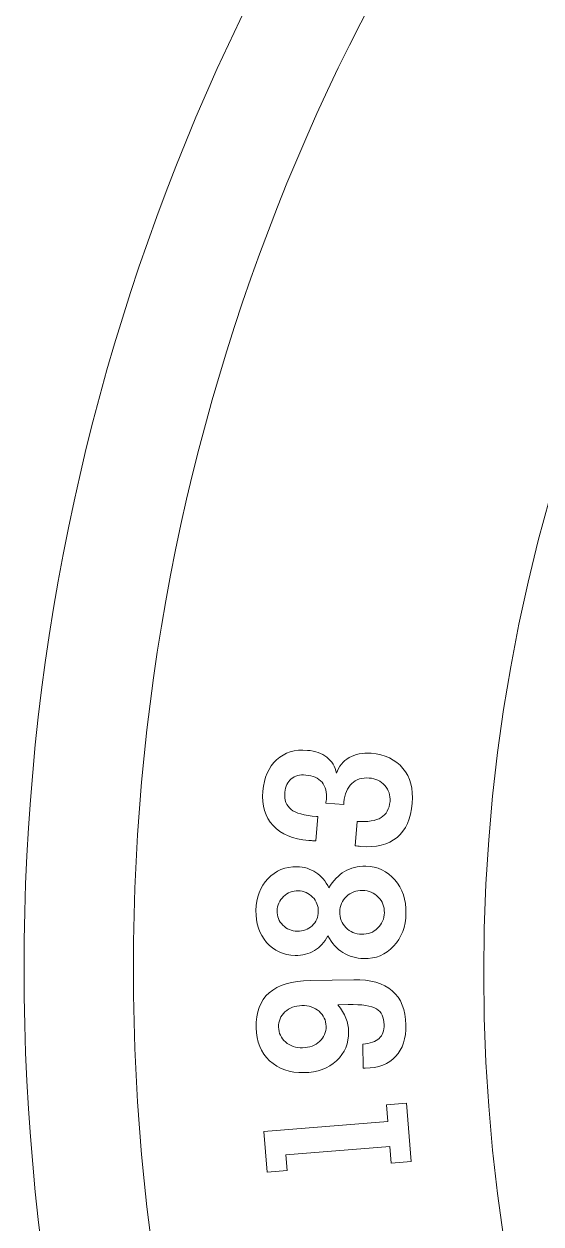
# Model space of a CAD drawing. Header units: millimetres. Extents: x -30 to 30, y -30 to 30.
# Drawn here: x -30 to -22.91, y -3.51 to 12.96 of the extents above; entities that cross this region are included whole.
import ezdxf

# ---------------------------------------------------------------- set-up
doc = ezdxf.new("R2010")
doc.units = ezdxf.units.MM
doc.header["$MEASUREMENT"] = 0
doc.layers.add('Camada 1', color=7, linetype='Continuous')

msp = doc.modelspace()

# ---------------------------------------------------------------- linework, layer by layer
at = {"layer": 'Camada 1', "lineweight": 20}
for points, knots in [([(0, 30), (16.5685, 30), (30, 16.5685), (30, 0), (30, 0), (30, -16.5686), (16.5685, -30), (0, -30), (0, -30), (-16.5685, -30), (-30, -16.5686), (-30, 0), (-30, 0), (-30, 16.5685), (-16.5685, 30), (0, 30)], [0, 0, 0, 0, 0.2, 0.2, 0.2, 0.2, 0.4, 0.4, 0.4, 0.4, 0.6, 0.6, 0.6, 0.6, 1, 1, 1, 1]), ([(0, 28.5), (15.7401, 28.5), (28.5, 15.7401), (28.5, 0), (28.5, 0), (28.5, -15.7401), (15.7401, -28.5), (0, -28.5), (0, -28.5), (-15.7401, -28.5), (-28.5, -15.7401), (-28.5, 0), (-28.5, 0), (-28.5, 15.7401), (-15.7401, 28.5), (0, 28.5)], [0, 0, 0, 0, 0.2, 0.2, 0.2, 0.2, 0.4, 0.4, 0.4, 0.4, 0.6, 0.6, 0.6, 0.6, 1, 1, 1, 1]), ([(0.0541, 23.6848), (13.1709, 23.6848), (23.8041, 13.0516), (23.8041, -0.0652), (23.8041, -0.0652), (23.8041, -13.182), (13.1709, -23.8152), (0.0541, -23.8152), (0.0541, -23.8152), (-13.0627, -23.8152), (-23.6959, -13.182), (-23.6959, -0.0652), (-23.6959, -0.0652), (-23.6959, 13.0516), (-13.0627, 23.6848), (0.0541, 23.6848)], [0, 0, 0, 0, 0.2, 0.2, 0.2, 0.2, 0.4, 0.4, 0.4, 0.4, 0.6, 0.6, 0.6, 0.6, 1, 1, 1, 1]), ([(-25.4323, 2.0153), (-25.2851, 2.0065), (-25.175, 2.0246), (-25.1022, 2.0688), (-25.1022, 2.0688), (-25.03, 2.1131), (-24.9892, 2.1872), (-24.9805, 2.2906), (-24.9805, 2.2906), (-24.9734, 2.3747), (-24.9975, 2.4479), (-25.0517, 2.5088), (-25.0517, 2.5088), (-25.1059, 2.5703), (-25.1771, 2.6046), (-25.2651, 2.6117), (-25.2651, 2.6117), (-25.3638, 2.6203), (-25.4444, 2.5944), (-25.5059, 2.5355), (-25.5059, 2.5355), (-25.5674, 2.4761), (-25.6027, 2.3907), (-25.6123, 2.2793), (-25.6123, 2.2793), (-25.6123, 2.2793), (-25.6149, 2.2478), (-25.6149, 2.2478), (-25.6149, 2.2478), (-25.6149, 2.2478), (-25.8602, 2.268), (-25.8602, 2.268), (-25.8602, 2.268), (-25.8592, 2.2746), (-25.8583, 2.2826), (-25.8568, 2.292), (-25.8568, 2.292), (-25.8549, 2.3014), (-25.8539, 2.3084), (-25.8534, 2.3132), (-25.8534, 2.3132), (-25.8452, 2.4157), (-25.865, 2.4957), (-25.9131, 2.5534), (-25.9131, 2.5534), (-25.9618, 2.6115), (-26.0359, 2.6444), (-26.1356, 2.6525), (-26.1356, 2.6525), (-26.2174, 2.6596), (-26.2837, 2.6417), (-26.3348, 2.5996), (-26.3348, 2.5996), (-26.3859, 2.5571), (-26.4149, 2.4962), (-26.4215, 2.4166), (-26.4215, 2.4166), (-26.4306, 2.3099), (-26.4023, 2.2308), (-26.3377, 2.1805), (-26.3377, 2.1805), (-26.2727, 2.1298), (-26.1562, 2.0976), (-25.9883, 2.0839), (-25.9883, 2.0839), (-25.9883, 2.0839), (-25.9691, 2.0824), (-25.9691, 2.0824), (-25.9691, 2.0824), (-25.9691, 2.0824), (-25.9969, 1.7495), (-25.9969, 1.7495), (-25.9969, 1.7495), (-26.0049, 1.75), (-26.0199, 1.7506), (-26.0416, 1.7517), (-26.0416, 1.7517), (-26.0627, 1.7523), (-26.0811, 1.7533), (-26.0956, 1.7548), (-26.0956, 1.7548), (-26.311, 1.7725), (-26.4733, 1.8408), (-26.5836, 1.959), (-26.5836, 1.959), (-26.6935, 2.0777), (-26.7405, 2.2346), (-26.7243, 2.4307), (-26.7243, 2.4307), (-26.7086, 2.6178), (-26.6462, 2.7613), (-26.536, 2.8623), (-26.536, 2.8623), (-26.4262, 2.9628), (-26.2854, 3.0062), (-26.1138, 2.9915), (-26.1138, 2.9915), (-26.0052, 2.9829), (-25.916, 2.9508), (-25.8467, 2.8969), (-25.8467, 2.8969), (-25.7769, 2.8423), (-25.7327, 2.7692), (-25.7139, 2.6769), (-25.7139, 2.6769), (-25.6828, 2.7712), (-25.6255, 2.8429), (-25.541, 2.8917), (-25.541, 2.8917), (-25.4569, 2.9406), (-25.3567, 2.9603), (-25.2401, 2.9507), (-25.2401, 2.9507), (-25.0497, 2.935), (-24.9042, 2.8659), (-24.8029, 2.7435), (-24.8029, 2.7435), (-24.702, 2.6211), (-24.6596, 2.4623), (-24.6759, 2.2662), (-24.6759, 2.2662), (-24.6936, 2.0538), (-24.7626, 1.897), (-24.8833, 1.7971), (-24.8833, 1.7971), (-25.0038, 1.6967), (-25.172, 1.6558), (-25.3877, 1.6736), (-25.3877, 1.6736), (-25.3957, 1.6741), (-25.4079, 1.6755), (-25.4239, 1.678), (-25.4239, 1.678), (-25.4394, 1.68), (-25.4516, 1.6814), (-25.4601, 1.6825), (-25.4601, 1.6825), (-25.4601, 1.6825), (-25.4323, 2.0153), (-25.4323, 2.0153)], [0, 0, 0, 0, 0.0277778, 0.0277778, 0.0277778, 0.0277778, 0.0555556, 0.0555556, 0.0555556, 0.0555556, 0.0833333, 0.0833333, 0.0833333, 0.0833333, 0.1111111, 0.1111111, 0.1111111, 0.1111111, 0.1388889, 0.1388889, 0.1388889, 0.1388889, 0.1666667, 0.1666667, 0.1666667, 0.1666667, 0.1944444, 0.1944444, 0.1944444, 0.1944444, 0.2222222, 0.2222222, 0.2222222, 0.2222222, 0.25, 0.25, 0.25, 0.25, 0.2777778, 0.2777778, 0.2777778, 0.2777778, 0.3055556, 0.3055556, 0.3055556, 0.3055556, 0.3333333, 0.3333333, 0.3333333, 0.3333333, 0.3611111, 0.3611111, 0.3611111, 0.3611111, 0.3888889, 0.3888889, 0.3888889, 0.3888889, 0.4166667, 0.4166667, 0.4166667, 0.4166667, 0.4444444, 0.4444444, 0.4444444, 0.4444444, 0.4722222, 0.4722222, 0.4722222, 0.4722222, 0.5, 0.5, 0.5, 0.5, 0.5277778, 0.5277778, 0.5277778, 0.5277778, 0.5555556, 0.5555556, 0.5555556, 0.5555556, 0.5833333, 0.5833333, 0.5833333, 0.5833333, 0.6111111, 0.6111111, 0.6111111, 0.6111111, 0.6388889, 0.6388889, 0.6388889, 0.6388889, 0.6666667, 0.6666667, 0.6666667, 0.6666667, 0.6944444, 0.6944444, 0.6944444, 0.6944444, 0.7222222, 0.7222222, 0.7222222, 0.7222222, 0.75, 0.75, 0.75, 0.75, 0.7777778, 0.7777778, 0.7777778, 0.7777778, 0.8055556, 0.8055556, 0.8055556, 0.8055556, 0.8333333, 0.8333333, 0.8333333, 0.8333333, 0.8611111, 0.8611111, 0.8611111, 0.8611111, 0.8888889, 0.8888889, 0.8888889, 0.8888889, 0.9166667, 0.9166667, 0.9166667, 0.9166667, 0.9444444, 0.9444444, 0.9444444, 0.9444444, 1, 1, 1, 1]), ([(-25.831, 0.4453), (-25.8785, 0.3575), (-25.9407, 0.2902), (-26.0178, 0.2441), (-26.0178, 0.2441), (-26.0949, 0.198), (-26.1819, 0.176), (-26.2793, 0.1779), (-26.2793, 0.1779), (-26.4407, 0.1808), (-26.5714, 0.2406), (-26.6725, 0.3563), (-26.6725, 0.3563), (-26.7735, 0.472), (-26.8219, 0.6188), (-26.8186, 0.7962), (-26.8186, 0.7962), (-26.8152, 0.9735), (-26.7606, 1.1178), (-26.6547, 1.2302), (-26.6547, 1.2302), (-26.5489, 1.3426), (-26.4157, 1.3971), (-26.2553, 1.3943), (-26.2553, 1.3943), (-26.159, 1.3923), (-26.0733, 1.3664), (-25.9976, 1.3166), (-25.9976, 1.3166), (-25.922, 1.2671), (-25.8622, 1.1965), (-25.818, 1.1057), (-25.818, 1.1057), (-25.7601, 1.2045), (-25.6881, 1.2788), (-25.603, 1.3291), (-25.603, 1.3291), (-25.5174, 1.3794), (-25.421, 1.4034), (-25.3137, 1.401), (-25.3137, 1.401), (-25.1519, 1.3981), (-25.0188, 1.3355), (-24.9134, 1.2141), (-24.9134, 1.2141), (-24.8086, 1.0927), (-24.7579, 0.9398), (-24.7613, 0.7555), (-24.7613, 0.7555), (-24.7651, 0.5706), (-24.8216, 0.4201), (-24.9307, 0.3039), (-24.9307, 0.3039), (-25.0399, 0.1873), (-25.1759, 0.1309), (-25.3381, 0.1338), (-25.3381, 0.1338), (-25.4468, 0.1362), (-25.5427, 0.1635), (-25.6259, 0.2163), (-25.6259, 0.2163), (-25.7097, 0.2685), (-25.7778, 0.3452), (-25.831, 0.4453)], [0, 0, 0, 0, 0.0588235, 0.0588235, 0.0588235, 0.0588235, 0.1176471, 0.1176471, 0.1176471, 0.1176471, 0.1764706, 0.1764706, 0.1764706, 0.1764706, 0.2352941, 0.2352941, 0.2352941, 0.2352941, 0.2941176, 0.2941176, 0.2941176, 0.2941176, 0.3529412, 0.3529412, 0.3529412, 0.3529412, 0.4117647, 0.4117647, 0.4117647, 0.4117647, 0.4705882, 0.4705882, 0.4705882, 0.4705882, 0.5294118, 0.5294118, 0.5294118, 0.5294118, 0.5882353, 0.5882353, 0.5882353, 0.5882353, 0.6470588, 0.6470588, 0.6470588, 0.6470588, 0.7058824, 0.7058824, 0.7058824, 0.7058824, 0.7647059, 0.7647059, 0.7647059, 0.7647059, 0.8235294, 0.8235294, 0.8235294, 0.8235294, 0.8823529, 0.8823529, 0.8823529, 0.8823529, 1, 1, 1, 1]), ([(-25.9635, 0.7789), (-25.9621, 0.8555), (-25.9879, 0.9219), (-26.0415, 0.9779), (-26.0415, 0.9779), (-26.0946, 1.0334), (-26.1609, 1.0621), (-26.2395, 1.0636), (-26.2395, 1.0636), (-26.3185, 1.065), (-26.3858, 1.0392), (-26.4418, 0.9856), (-26.4418, 0.9856), (-26.4978, 0.932), (-26.5265, 0.8671), (-26.5279, 0.7899), (-26.5279, 0.7899), (-26.5293, 0.7118), (-26.5035, 0.646), (-26.4499, 0.5928), (-26.4499, 0.5928), (-26.3968, 0.5396), (-26.33, 0.5118), (-26.2505, 0.5104), (-26.2505, 0.5104), (-26.171, 0.509), (-26.1032, 0.5339), (-26.0482, 0.5856), (-26.0482, 0.5856), (-25.9932, 0.6374), (-25.9649, 0.7018), (-25.9635, 0.7789)], [0, 0, 0, 0, 0.1111111, 0.1111111, 0.1111111, 0.1111111, 0.2222222, 0.2222222, 0.2222222, 0.2222222, 0.3333333, 0.3333333, 0.3333333, 0.3333333, 0.4444444, 0.4444444, 0.4444444, 0.4444444, 0.5555556, 0.5555556, 0.5555556, 0.5555556, 0.6666667, 0.6666667, 0.6666667, 0.6666667, 0.7777778, 0.7777778, 0.7777778, 0.7777778, 1, 1, 1, 1]), ([(-25.0576, 0.7635), (-25.0561, 0.8472), (-25.0838, 0.9187), (-25.1417, 0.9776), (-25.1417, 0.9776), (-25.199, 1.0369), (-25.271, 1.067), (-25.3571, 1.0689), (-25.3571, 1.0689), (-25.4446, 1.0709), (-25.518, 1.0431), (-25.5777, 0.9871), (-25.5777, 0.9871), (-25.6375, 0.9307), (-25.6686, 0.8602), (-25.67, 0.7755), (-25.67, 0.7755), (-25.6719, 0.6904), (-25.6437, 0.6179), (-25.5863, 0.5591), (-25.5863, 0.5591), (-25.5285, 0.4999), (-25.4561, 0.4697), (-25.3691, 0.4678), (-25.3691, 0.4678), (-25.283, 0.4659), (-25.2096, 0.4936), (-25.1499, 0.5509), (-25.1499, 0.5509), (-25.0901, 0.6083), (-25.0595, 0.6793), (-25.0576, 0.7635)], [0, 0, 0, 0, 0.1111111, 0.1111111, 0.1111111, 0.1111111, 0.2222222, 0.2222222, 0.2222222, 0.2222222, 0.3333333, 0.3333333, 0.3333333, 0.3333333, 0.4444444, 0.4444444, 0.4444444, 0.4444444, 0.5555556, 0.5555556, 0.5555556, 0.5555556, 0.6666667, 0.6666667, 0.6666667, 0.6666667, 0.7777778, 0.7777778, 0.7777778, 0.7777778, 1, 1, 1, 1]), ([(-25.3534, -1.038), (-25.2522, -1.0305), (-25.1779, -1.0055), (-25.1304, -0.9627), (-25.1304, -0.9627), (-25.0829, -0.9193), (-25.0598, -0.8563), (-25.0613, -0.773), (-25.0613, -0.773), (-25.0632, -0.6692), (-25.0985, -0.5958), (-25.1667, -0.5544), (-25.1667, -0.5544), (-25.2345, -0.5126), (-25.3634, -0.4934), (-25.552, -0.4967), (-25.552, -0.4967), (-25.552, -0.4967), (-25.6955, -0.4991), (-25.6955, -0.4991), (-25.6955, -0.4991), (-25.6465, -0.5607), (-25.6103, -0.6218), (-25.5858, -0.683), (-25.5858, -0.683), (-25.5618, -0.7436), (-25.5495, -0.8057), (-25.5481, -0.8678), (-25.5481, -0.8678), (-25.5452, -1.0291), (-25.6007, -1.1627), (-25.714, -1.2676), (-25.714, -1.2676), (-25.8269, -1.3731), (-25.9759, -1.4272), (-26.1603, -1.4306), (-26.1603, -1.4306), (-26.3537, -1.434), (-26.5108, -1.3794), (-26.6312, -1.2671), (-26.6312, -1.2671), (-26.7517, -1.1542), (-26.8134, -1.0047), (-26.8167, -0.8174), (-26.8167, -0.8174), (-26.8205, -0.6029), (-26.7609, -0.442), (-26.6381, -0.3347), (-26.6381, -0.3347), (-26.5154, -0.2275), (-26.3268, -0.1715), (-26.0728, -0.1672), (-26.0728, -0.1672), (-26.0728, -0.1672), (-25.4759, -0.1566), (-25.4759, -0.1566), (-25.4759, -0.1566), (-25.2473, -0.1523), (-25.0719, -0.203), (-24.9505, -0.3079), (-24.9505, -0.3079), (-24.8286, -0.4127), (-24.766, -0.5683), (-24.7621, -0.7748), (-24.7621, -0.7748), (-24.7588, -0.9597), (-24.8058, -1.1046), (-24.9035, -1.2091), (-24.9035, -1.2091), (-25.0009, -1.3135), (-25.1397, -1.3672), (-25.3198, -1.3705), (-25.3198, -1.3705), (-25.3198, -1.3705), (-25.3471, -1.371), (-25.3471, -1.371), (-25.3471, -1.371), (-25.3471, -1.371), (-25.3534, -1.038), (-25.3534, -1.038)], [0, 0, 0, 0, 0.047619, 0.047619, 0.047619, 0.047619, 0.0952381, 0.0952381, 0.0952381, 0.0952381, 0.1428571, 0.1428571, 0.1428571, 0.1428571, 0.1904762, 0.1904762, 0.1904762, 0.1904762, 0.2380952, 0.2380952, 0.2380952, 0.2380952, 0.2857143, 0.2857143, 0.2857143, 0.2857143, 0.3333333, 0.3333333, 0.3333333, 0.3333333, 0.3809524, 0.3809524, 0.3809524, 0.3809524, 0.4285714, 0.4285714, 0.4285714, 0.4285714, 0.4761905, 0.4761905, 0.4761905, 0.4761905, 0.5238095, 0.5238095, 0.5238095, 0.5238095, 0.5714286, 0.5714286, 0.5714286, 0.5714286, 0.6190476, 0.6190476, 0.6190476, 0.6190476, 0.6666667, 0.6666667, 0.6666667, 0.6666667, 0.7142857, 0.7142857, 0.7142857, 0.7142857, 0.7619048, 0.7619048, 0.7619048, 0.7619048, 0.8095238, 0.8095238, 0.8095238, 0.8095238, 0.8571429, 0.8571429, 0.8571429, 0.8571429, 0.9047619, 0.9047619, 0.9047619, 0.9047619, 1, 1, 1, 1]), ([(-26.5091, -0.8065), (-26.5076, -0.8879), (-26.4756, -0.956), (-26.413, -1.0101), (-26.413, -1.0101), (-26.35, -1.0647), (-26.272, -1.091), (-26.1788, -1.0891), (-26.1788, -1.0891), (-26.0847, -1.0876), (-26.0071, -1.0584), (-25.946, -1.0024), (-25.946, -1.0024), (-25.8854, -0.9464), (-25.8557, -0.8773), (-25.8572, -0.795), (-25.8572, -0.795), (-25.8586, -0.7122), (-25.8907, -0.644), (-25.9536, -0.5895), (-25.9536, -0.5895), (-26.0162, -0.5354), (-26.0948, -0.5091), (-26.1889, -0.5106), (-26.1889, -0.5106), (-26.2834, -0.5125), (-26.3606, -0.5411), (-26.4208, -0.5981), (-26.4208, -0.5981), (-26.4814, -0.6546), (-26.5105, -0.7237), (-26.5091, -0.8065)], [0, 0, 0, 0, 0.1111111, 0.1111111, 0.1111111, 0.1111111, 0.2222222, 0.2222222, 0.2222222, 0.2222222, 0.3333333, 0.3333333, 0.3333333, 0.3333333, 0.4444444, 0.4444444, 0.4444444, 0.4444444, 0.5555556, 0.5555556, 0.5555556, 0.5555556, 0.6666667, 0.6666667, 0.6666667, 0.6666667, 0.7777778, 0.7777778, 0.7777778, 0.7777778, 1, 1, 1, 1]), ([(-24.6908, -2.6519), (-24.6908, -2.6519), (-24.9644, -2.6742), (-24.9644, -2.6742), (-24.9644, -2.6742), (-24.9644, -2.6742), (-24.9832, -2.4429), (-24.9832, -2.4429), (-24.9832, -2.4429), (-24.9832, -2.4429), (-26.4078, -2.5585), (-26.4078, -2.5585), (-26.4078, -2.5585), (-26.4078, -2.5585), (-26.39, -2.7729), (-26.39, -2.7729), (-26.39, -2.7729), (-26.39, -2.7729), (-26.6637, -2.7951), (-26.6637, -2.7951), (-26.6637, -2.7951), (-26.6637, -2.7951), (-26.7088, -2.239), (-26.7088, -2.239), (-26.7088, -2.239), (-26.7088, -2.239), (-25.0106, -2.1016), (-25.0106, -2.1016), (-25.0106, -2.1016), (-25.0106, -2.1016), (-25.0293, -1.8731), (-25.0293, -1.8731), (-25.0293, -1.8731), (-25.0293, -1.8731), (-24.7557, -1.8508), (-24.7557, -1.8508), (-24.7557, -1.8508), (-24.7557, -1.8508), (-24.6908, -2.6519), (-24.6908, -2.6519)], [0, 0, 0, 0, 0.0909091, 0.0909091, 0.0909091, 0.0909091, 0.1818182, 0.1818182, 0.1818182, 0.1818182, 0.2727273, 0.2727273, 0.2727273, 0.2727273, 0.3636364, 0.3636364, 0.3636364, 0.3636364, 0.4545455, 0.4545455, 0.4545455, 0.4545455, 0.5454545, 0.5454545, 0.5454545, 0.5454545, 0.6363636, 0.6363636, 0.6363636, 0.6363636, 0.7272727, 0.7272727, 0.7272727, 0.7272727, 0.8181818, 0.8181818, 0.8181818, 0.8181818, 1, 1, 1, 1])]:
    msp.add_open_spline(points, degree=3, knots=knots, dxfattribs=at)

doc.saveas('drawing.dxf')
